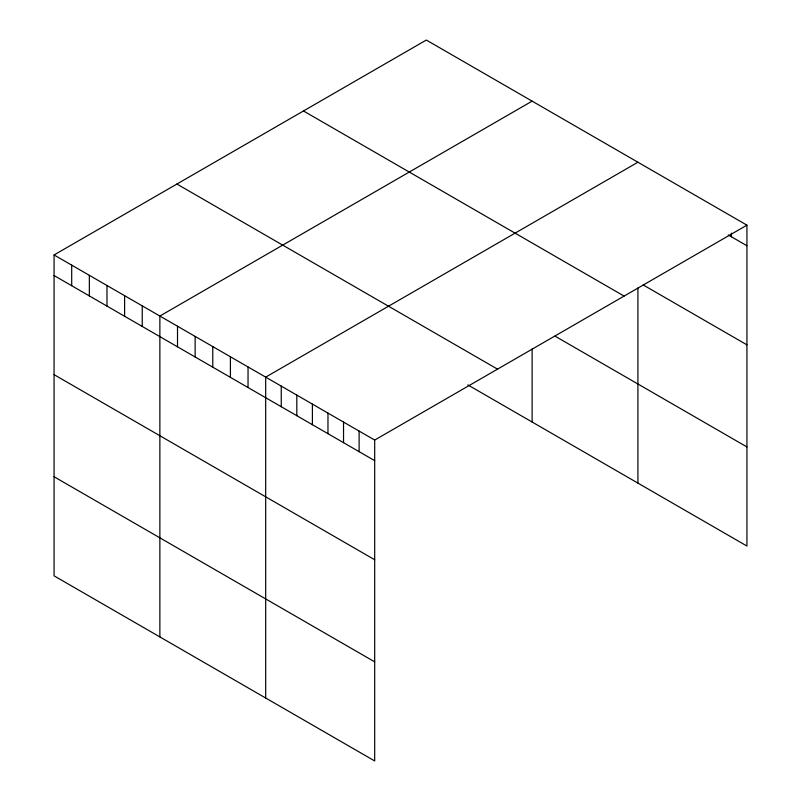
<?xml version="1.0" encoding="UTF-8"?>
<svg xmlns="http://www.w3.org/2000/svg" width="801" height="801" viewBox="0 0 801 801"><rect width="100%" height="100%" fill="white"/><g stroke="black" fill="none" stroke-linecap="round" stroke-linejoin="round"><path stroke-width="1.2" d="M746.933 225.161L374.688 440.069L374.688 760.95L54.067 575.839L54.067 254.958L426.312 40.05L746.933 225.161L746.933 546.042L467.804 384.88M532.114 101.136L159.87 316.045L159.87 636.925M637.916 162.223L265.682 377.131L265.682 698.011M728.239 234.953L746.933 245.747M643.113 284.896L746.933 344.841M303.469 110.969L624.089 296.08M554.933 336.09L746.933 446.938M176.911 184.04L497.531 369.151M54.067 254.958L374.688 440.069M54.067 275.544L374.688 460.655M54.067 374.648L374.688 559.749M54.067 476.745L374.688 661.856M731.353 233.121L731.353 236.756M637.916 287.909L637.916 483.103M532.114 348.936L532.114 422.017M359.118 431.078L359.118 451.664M343.539 422.087L343.539 442.673M327.969 413.096L327.969 433.681M312.4 404.105L312.4 424.69M296.821 395.113L296.821 415.699M281.251 386.122L281.251 406.708M248.04 366.948L248.04 387.534M230.408 356.775L230.408 377.351M212.776 346.593L212.776 367.178M195.144 336.41L195.144 356.996M177.512 326.227L177.512 346.813M142.238 305.862L142.238 326.448M124.606 295.689L124.606 316.265M106.974 285.506L106.974 306.092M89.342 275.324L89.342 295.909M71.7 265.141L71.7 285.727"/></g></svg>
